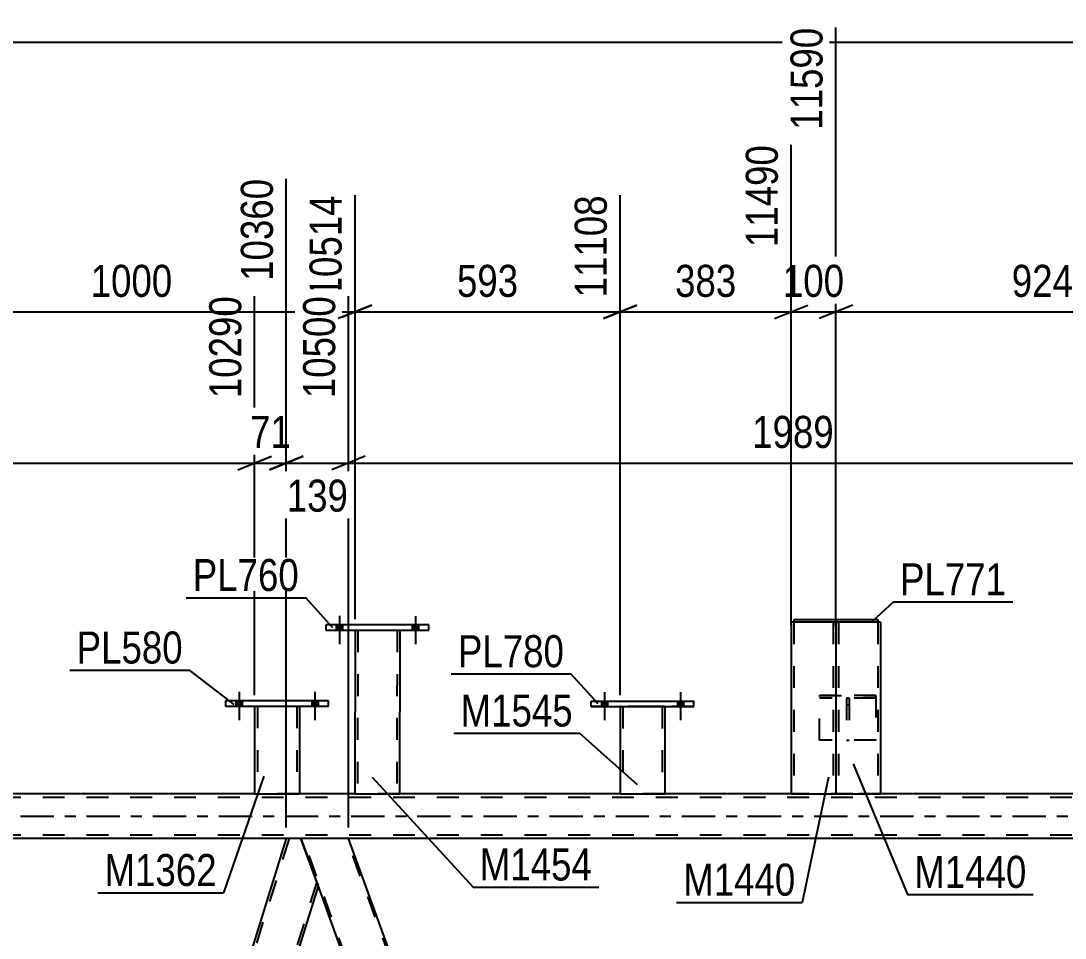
# Model space of a CAD drawing. Header units: millimetres. Extents: x -85 to 756, y -444 to 150.
# Drawn here: x 390.7 to 484.1, y -10.9 to 71.2 of the extents above; entities that cross this region are included whole.
import ezdxf

# ---------------------------------------------------------------- set-up
doc = ezdxf.new("R2010")
doc.units = ezdxf.units.MM
doc.linetypes.add('DXK_LINE_DOT2', pattern=[3.9198, 1.9599, -1.9599])
doc.linetypes.add('DXK_LINE_DOT3', pattern=[5.9187, 2.979, -0.9799, 0.9799, -0.9799])
doc.styles.add('Arial Narrow', font='ARIALN.TTF', dxfattribs={"height": 0.2})

# ---------------------------------------------------------------- blocks, each defined once
blk = doc.blocks.new('Bolt-814409655-3622 - 3620')
at = {"linetype": 'Continuous'}
for points in [[(442.622, 9.827), (443.182, 9.827), (443.182, 10.307), (442.622, 10.307)], [(442.622, 9.827), (443.182, 9.827), (443.182, 10.307), (442.622, 10.307)], [(449.422, 9.827), (449.982, 9.827), (449.982, 10.307), (449.422, 10.307)], [(449.422, 9.827), (449.982, 9.827), (449.982, 10.307), (449.422, 10.307)]]:
    blk.add_hatch(color=1, dxfattribs=at).paths.add_polyline_path(points)
at = {"color": 1, "linetype": 'Continuous'}
for p, q in [((442.622, 10.307), (442.622, 9.827)), ((442.622, 10.307), (442.622, 9.827)), ((442.902, 11.107), (442.902, 8.587)), ((442.902, 11.107), (442.902, 8.587)), ((443.182, 10.307), (443.182, 9.827)), ((443.182, 10.307), (443.182, 9.827)), ((449.422, 10.307), (449.422, 9.827)), ((449.422, 10.307), (449.422, 9.827)), ((449.702, 11.107), (449.702, 8.587)), ((449.702, 11.107), (449.702, 8.587)), ((449.982, 10.307), (449.982, 9.827)), ((449.982, 10.307), (449.982, 9.827))]:
    blk.add_line(p, q, dxfattribs=at)
blk = doc.blocks.new('Part-814409655-3628 - 3620')
at = {"color": 2, "linetype": 'Continuous'}
for p, q in [((441.702, 9.827), (441.702, 10.307)), ((441.702, 10.307), (450.902, 10.307)), ((450.902, 9.827), (450.902, 10.307)), ((441.702, 9.827), (441.702, 9.827)), ((441.702, 9.827), (450.902, 9.827)), ((450.902, 9.827), (450.902, 9.827))]:
    blk.add_line(p, q, dxfattribs=at)
at = {"color": 7, "linetype": 'DXK_LINE_DOT2'}
for p, q in [((441.702, 10.307), (441.702, 10.307)), ((441.702, 10.307), (450.902, 10.307)), ((450.902, 10.307), (450.902, 10.307)), ((450.902, 9.827), (441.702, 9.827))]:
    blk.add_line(p, q, dxfattribs=at)
blk = doc.blocks.new('Part-814409655-3643 - 3620')
at = {"color": 2, "linetype": 'Continuous'}
for p, q in [((444.302, 9.827), (444.302, 2)), ((448.302, 9.827), (448.302, 2)), ((444.302, 2), (448.302, 2))]:
    blk.add_line(p, q, dxfattribs=at)
at = {"color": 7, "linetype": 'DXK_LINE_DOT2'}
for p, q in [((448.302, 9.827), (444.302, 9.827)), ((444.302, 9.827), (444.302, 9.827)), ((444.302, 9.827), (448.302, 9.827)), ((444.302, 9.827), (444.302, 9.827)), ((444.542, 9.827), (444.542, 9.827)), ((444.542, 9.827), (444.542, 2)), ((448.062, 9.827), (448.062, 9.827)), ((448.062, 9.827), (448.062, 2)), ((448.302, 9.827), (448.302, 9.827)), ((448.302, 9.827), (448.302, 9.827)), ((448.302, 2), (444.302, 2)), ((448.044, 2), (448.006, 2))]:
    blk.add_line(p, q, dxfattribs=at)
blk = doc.blocks.new('Bolt-814409655-3681 - 3620')
at = {"linetype": 'Continuous'}
for points in [[(418.891, 16.64), (419.451, 16.639), (419.451, 17.119), (418.891, 17.12)], [(418.891, 16.64), (419.451, 16.639), (419.451, 17.119), (418.891, 17.12)], [(425.691, 16.637), (426.251, 16.637), (426.251, 17.117), (425.691, 17.117)], [(425.691, 16.637), (426.251, 16.637), (426.251, 17.117), (425.691, 17.117)]]:
    blk.add_hatch(color=1, dxfattribs=at).paths.add_polyline_path(points)
at = {"color": 1, "linetype": 'Continuous'}
for p, q in [((419.171, 17.919), (419.17, 15.399)), ((419.171, 17.919), (419.17, 15.399)), ((425.971, 17.917), (425.97, 15.397)), ((425.971, 17.917), (425.97, 15.397)), ((418.891, 17.12), (418.891, 16.64)), ((418.891, 17.12), (418.891, 16.64)), ((419.451, 17.119), (419.451, 16.639)), ((419.451, 17.119), (419.451, 16.639)), ((425.691, 17.117), (425.691, 16.637)), ((425.691, 17.117), (425.691, 16.637)), ((426.251, 17.117), (426.251, 16.637)), ((426.251, 17.117), (426.251, 16.637))]:
    blk.add_line(p, q, dxfattribs=at)
blk = doc.blocks.new('Bolt-814409655-3683 - 3620')
at = {"linetype": 'Continuous'}
for points in [[(409.91, 9.842), (410.47, 9.842), (410.47, 10.322), (409.91, 10.322)], [(409.91, 9.842), (410.47, 9.842), (410.47, 10.322), (409.91, 10.322)], [(416.71, 9.842), (417.27, 9.842), (417.27, 10.322), (416.71, 10.322)], [(416.71, 9.842), (417.27, 9.842), (417.27, 10.322), (416.71, 10.322)]]:
    blk.add_hatch(color=1, dxfattribs=at).paths.add_polyline_path(points)
at = {"color": 1, "linetype": 'Continuous'}
for p, q in [((409.91, 10.322), (409.91, 9.842)), ((409.91, 10.322), (409.91, 9.842)), ((410.19, 11.122), (410.19, 8.602)), ((410.19, 11.122), (410.19, 8.602)), ((410.47, 10.322), (410.47, 9.842)), ((410.47, 10.322), (410.47, 9.842)), ((416.71, 10.322), (416.71, 9.842)), ((416.71, 10.322), (416.71, 9.842)), ((416.99, 11.122), (416.99, 8.602)), ((416.99, 11.122), (416.99, 8.602)), ((417.27, 10.322), (417.27, 9.842)), ((417.27, 10.322), (417.27, 9.842))]:
    blk.add_line(p, q, dxfattribs=at)
blk = doc.blocks.new('Part-814409655-3786 - 3620')
at = {"color": 2, "linetype": 'Continuous'}
for p, q in [((459.851, 17.599), (459.851, 17.359)), ((459.851, 17.599), (467.372, 17.598)), ((463.685, 17.358), (463.536, 17.358)), ((467.372, 17.598), (467.372, 17.358))]:
    blk.add_line(p, q, dxfattribs=at)
at = {"color": 7, "linetype": 'DXK_LINE_DOT2'}
for p, q in [((463.536, 17.358), (459.851, 17.359)), ((467.372, 17.358), (463.685, 17.358))]:
    blk.add_line(p, q, dxfattribs=at)
blk = doc.blocks.new('Part-814409655-3791 - 3620')
at = {"color": 2, "linetype": 'Continuous'}
for p, q in [((459.611, 17.359), (459.606, 2.001)), ((463.536, 17.358), (459.611, 17.359)), ((463.611, 17.358), (463.606, 1.999)), ((459.606, 2.001), (463.606, 1.999))]:
    blk.add_line(p, q, dxfattribs=at)
at = {"color": 7, "linetype": 'DXK_LINE_DOT2'}
for p, q in [((459.851, 17.359), (459.846, 2)), ((463.352, 17.358), (463.371, 17.358)), ((463.371, 17.358), (463.366, 1.999)), ((463.574, 17.358), (463.536, 17.358)), ((463.574, 17.358), (463.536, 17.358)), ((463.611, 17.358), (463.574, 17.358)), ((463.574, 17.358), (463.611, 17.358)), ((463.347, 1.999), (463.309, 1.999)), ((463.347, 1.999), (463.309, 1.999)), ((463.366, 1.999), (463.347, 1.999)), ((463.347, 1.999), (463.366, 1.999))]:
    blk.add_line(p, q, dxfattribs=at)
blk = doc.blocks.new('Part-814409655-3796 - 3620')
at = {"color": 2, "linetype": 'Continuous'}
for p, q in [((408.99, 10.322), (408.99, 9.842)), ((418.19, 10.322), (408.99, 10.322)), ((418.19, 9.842), (418.19, 10.322)), ((408.99, 9.842), (418.19, 9.842))]:
    blk.add_line(p, q, dxfattribs=at)
blk = doc.blocks.new('Part-814409655-3801 - 3620')
at = {"color": 2, "linetype": 'Continuous'}
for p, q in [((411.59, 9.842), (411.59, 1.999)), ((415.59, 9.842), (415.59, 1.999)), ((411.59, 1.999), (415.59, 1.999))]:
    blk.add_line(p, q, dxfattribs=at)
at = {"color": 7, "linetype": 'DXK_LINE_DOT2'}
for p, q in [((411.59, 9.842), (415.59, 9.842)), ((411.83, 9.842), (411.83, 1.999)), ((415.35, 9.842), (415.35, 1.999)), ((415.293, 1.999), (415.332, 1.999)), ((415.293, 1.999), (415.332, 1.999)), ((415.332, 1.999), (415.35, 1.999)), ((415.332, 1.999), (415.35, 1.999))]:
    blk.add_line(p, q, dxfattribs=at)
blk = doc.blocks.new('Part-814409655-3909 - 3620')
at = {"color": 2, "linetype": 'Continuous'}
for p, q in [((499.552, -2), (462.85, -119.75)), ((500.87, -2), (499.552, -2)), ((502.399, -6.201), (500.87, -2)), ((502.417, -6.25), (465.958, -123.22)), ((464.113, -123.22), (462.868, -119.799))]:
    blk.add_line(p, q, dxfattribs=at)
at = {"color": 7, "linetype": 'DXK_LINE_DOT2'}
for p, q in [((499.804, -2), (462.985, -120.122)), ((502.282, -5.878), (465.707, -123.22)), ((502.417, -6.25), (502.399, -6.201)), ((502.417, -6.25), (502.399, -6.201)), ((462.85, -119.75), (462.868, -119.799)), ((465.958, -123.22), (464.113, -123.22))]:
    blk.add_line(p, q, dxfattribs=at)
blk = doc.blocks.new('Part-814409655-3963 - 3620')
at = {"color": 2, "linetype": 'Continuous'}
for p, q in [((411.59, 2), (384.566, 2)), ((420.566, 2), (415.59, 2)), ((444.302, 2), (424.566, 2)), ((459.642, 2), (448.302, 2)), ((463.608, 2), (463.606, 2)), ((500.568, 2), (467.608, 2)), ((414.418, -2), (334.858, -2)), ((499.552, -2), (419.993, -2))]:
    blk.add_line(p, q, dxfattribs=at)
at = {"color": 7, "linetype": 'DXK_LINE_DOT2'}
for p, q in [((415.59, 2), (411.59, 2)), ((424.566, 2), (420.566, 2)), ((448.302, 2), (444.302, 2)), ((645.447, 2), (459.642, 2)), ((467.608, 2), (463.608, 2)), ((645.447, 1.68), (0, 1.68)), ((645.447, -1.68), (0, -1.68)), ((419.993, -2), (414.418, -2))]:
    blk.add_line(p, q, dxfattribs=at)
at = {"color": 7, "linetype": 'DXK_LINE_DOT3'}
blk.add_line((0, 0), (645.447, 0), dxfattribs=at)
blk = doc.blocks.new('Part-814409655-3969 - 3620')
at = {"color": 7, "linetype": 'DXK_LINE_DOT2'}
for p, q in [((414.669, -2), (377.851, -120.122)), ((417.147, -5.878), (380.572, -123.22)), ((417.283, -6.25), (417.265, -6.201)), ((417.283, -6.25), (417.265, -6.201)), ((378.135, -118.404), (377.716, -119.75)), ((382.325, -118.404), (380.824, -123.22)), ((378.979, -123.22), (377.716, -119.75)), ((380.824, -123.22), (378.979, -123.22))]:
    blk.add_line(p, q, dxfattribs=at)
at = {"color": 2, "linetype": 'Continuous'}
for p, q in [((414.418, -2), (378.135, -118.404)), ((415.736, -2), (414.418, -2)), ((417.265, -6.201), (415.736, -2)), ((417.283, -6.25), (382.325, -118.404))]:
    blk.add_line(p, q, dxfattribs=at)
blk = doc.blocks.new('Part-814409655-3974 - 3620')
at = {"color": 2, "linetype": 'Continuous'}
for p, q in [((419.993, -2), (415.736, -2)), ((462.868, -119.799), (419.993, -2)), ((459.856, -123.22), (417.265, -6.201))]:
    blk.add_line(p, q, dxfattribs=at)
at = {"color": 7, "linetype": 'DXK_LINE_DOT2'}
for p, q in [((415.736, -2), (417.265, -6.201)), ((460.027, -123.22), (415.906, -2)), ((463.943, -123.22), (419.822, -2)), ((464.113, -123.22), (462.868, -119.799)), ((459.856, -123.22), (464.113, -123.22))]:
    blk.add_line(p, q, dxfattribs=at)
blk = doc.blocks.new('Part-814409655-4142 - 3620')
at = {"color": 2, "linetype": 'Continuous'}
for p, q in [((463.611, 17.358), (463.608, 1.999)), ((467.536, 17.358), (463.685, 17.358)), ((467.611, 17.358), (467.608, 1.998)), ((463.608, 1.999), (467.608, 1.998))]:
    blk.add_line(p, q, dxfattribs=at)
at = {"color": 7, "linetype": 'DXK_LINE_DOT2'}
for p, q in [((463.647, 17.358), (463.611, 17.358)), ((463.611, 17.358), (463.647, 17.358)), ((463.685, 17.358), (463.647, 17.358)), ((463.647, 17.358), (463.685, 17.358)), ((463.851, 17.358), (463.848, 1.999)), ((467.352, 17.358), (467.371, 17.358)), ((467.371, 17.358), (467.368, 1.998)), ((467.574, 17.358), (467.536, 17.358)), ((467.574, 17.358), (467.536, 17.358)), ((467.611, 17.358), (467.574, 17.358)), ((467.574, 17.358), (467.611, 17.358)), ((467.35, 1.998), (467.312, 1.998)), ((467.35, 1.998), (467.312, 1.998)), ((467.368, 1.998), (467.35, 1.998)), ((467.35, 1.998), (467.368, 1.998))]:
    blk.add_line(p, q, dxfattribs=at)
blk = doc.blocks.new('Part-814409655-4217 - 3620')
at = {"color": 2, "linetype": 'Continuous'}
for p, q in [((420.571, 16.639), (420.566, 2)), ((424.571, 16.638), (424.566, 1.999)), ((420.566, 2), (424.566, 1.999))]:
    blk.add_line(p, q, dxfattribs=at)
at = {"color": 7, "linetype": 'DXK_LINE_DOT2'}
for p, q in [((420.571, 16.639), (424.571, 16.638)), ((420.811, 16.639), (420.806, 2)), ((424.331, 16.638), (424.326, 1.999)), ((424.27, 1.999), (424.308, 1.999)), ((424.27, 1.999), (424.308, 1.999)), ((424.308, 1.999), (424.326, 1.999)), ((424.308, 1.999), (424.326, 1.999))]:
    blk.add_line(p, q, dxfattribs=at)
blk = doc.blocks.new('Part-814409655-4222 - 3620')
at = {"color": 2, "linetype": 'Continuous'}
for p, q in [((417.971, 17.12), (417.971, 16.64)), ((427.171, 17.117), (417.971, 17.12)), ((427.171, 16.637), (427.171, 17.117)), ((417.971, 16.64), (427.171, 16.637))]:
    blk.add_line(p, q, dxfattribs=at)
blk = doc.blocks.new('Part-814409655-4253 - 3620')
at = {"color": 7, "linetype": 'DXK_LINE_DOT2'}
for p, q in [((463.609, 10.799), (462.15, 10.799)), ((462.15, 6.799), (462.15, 10.799)), ((462.15, 10.799), (467.19, 10.799)), ((467.19, 10.559), (462.15, 10.559)), ((467.19, 10.559), (462.15, 10.559)), ((467.19, 10.799), (463.609, 10.799)), ((467.19, 10.799), (467.19, 6.799)), ((467.19, 6.799), (462.15, 6.799))]:
    blk.add_line(p, q, dxfattribs=at)
at = {"color": 2, "linetype": 'Continuous'}
for p, q in [((463.609, 10.799), (463.609, 10.799)), ((463.609, 6.799), (463.607, 6.799))]:
    blk.add_line(p, q, dxfattribs=at)
blk = doc.blocks.new('Part-814409655-4256 - 3620')
at = {"color": 7, "linetype": 'DXK_LINE_DOT2'}
for p, q in [((464.549, 10.559), (464.789, 10.559)), ((464.549, 10.559), (464.549, 6.799)), ((464.789, 10.559), (464.549, 10.559)), ((464.789, 10.559), (464.789, 6.799)), ((464.549, 9.959), (464.789, 9.959)), ((464.549, 6.799), (464.789, 6.799))]:
    blk.add_line(p, q, dxfattribs=at)
blk = doc.blocks.new('StraightDimension-814409655-3033 - 2513')
at = {"color": 7, "linetype": 'Continuous'}
blk.add_line((7.554, 69.265), (645.447, 69.265), dxfattribs=at)
blk = doc.blocks.new('StraightDimension-814409655-32912 - 3620')
at = {"color": 7, "linetype": 'Continuous'}
for p, q in [((419.993, -1), (419.993, 46.549)), ((499.552, -1), (499.552, 42.049)), ((421.493, 32.208), (418.493, 31.008)), ((498.052, 31.008), (501.052, 32.208)), ((419.993, 31.608), (499.552, 31.608))]:
    blk.add_line(p, q, dxfattribs=at)
at = {"color": 0}
blk.add_wipeout([(464.029, 32.358), (464.029, 36.558), (455.516, 36.558), (455.516, 32.358)], dxfattribs=at)
at = {"color": 3, "style": 'Arial Narrow'}
blk.add_text('1989', height=2.8633, dxfattribs=at).set_placement((456.116, 32.958))
at = {"color": 0, "linetype": 'Continuous'}
blk.add_wipeout([(498.952, 42.649), (494.752, 42.649), (494.752, 32.308), (498.952, 32.308)], dxfattribs=at)
at = {"color": 3, "linetype": 'Continuous', "style": 'Arial Narrow'}
blk.add_text('12489', height=2.8633, rotation=90.00021, dxfattribs=at).set_placement((498.352, 32.908))
blk = doc.blocks.new('StraightDimension-814409655-32915 - 3620')
at = {"color": 7, "linetype": 'Continuous'}
for p, q in [((411.59, 10.842), (411.59, 46.549)), ((360.509, 10.842), (360.509, 40.221)), ((362.009, 32.208), (359.009, 31.008)), ((410.09, 31.008), (413.09, 32.208)), ((360.509, 31.608), (411.59, 31.608))]:
    blk.add_line(p, q, dxfattribs=at)
at = {"color": 0, "linetype": 'Continuous'}
blk.add_wipeout([(410.99, 47.149), (406.79, 47.149), (406.79, 36.808), (410.99, 36.808)], dxfattribs=at)
at = {"color": 0}
blk.add_wipeout([(390.306, 32.358), (390.306, 36.558), (381.793, 36.558), (381.793, 32.358)], dxfattribs=at)
at = {"color": 3, "linetype": 'Continuous', "style": 'Arial Narrow'}
blk.add_text('10290', height=2.8633, rotation=90.00021, dxfattribs=at).set_placement((410.39, 37.408))
at = {"color": 3, "style": 'Arial Narrow'}
blk.add_text('1277', height=2.8633, dxfattribs=at).set_placement((382.393, 32.958))
blk = doc.blocks.new('StraightDimension-814409655-31815 - 3620')
at = {"color": 7, "linetype": 'Continuous'}
for p, q in [((463.61, 17.026), (463.61, 70.566)), ((500.573, 17.639), (500.573, 55.566)), ((465.11, 45.726), (462.11, 44.526)), ((463.61, 45.126), (500.573, 45.126)), ((499.073, 44.526), (502.073, 45.726))]:
    blk.add_line(p, q, dxfattribs=at)
at = {"color": 0}
blk.add_wipeout([(485.434, 45.876), (485.434, 50.076), (478.75, 50.076), (478.75, 45.876)], dxfattribs=at)
at = {"color": 3, "style": 'Arial Narrow'}
blk.add_text('924', height=2.8633, dxfattribs=at).set_placement((479.35, 46.476))
at = {"color": 0, "linetype": 'Continuous'}
blk.add_wipeout([(499.973, 56.166), (495.773, 56.166), (495.773, 45.826), (499.973, 45.826)], dxfattribs=at)
at = {"color": 3, "linetype": 'Continuous', "style": 'Arial Narrow'}
blk.add_text('12514', height=2.8633, rotation=90.00021, dxfattribs=at).set_placement((499.373, 46.426))
blk = doc.blocks.new('StraightDimension-814409655-32914 - 3620')
at = {"color": 7, "linetype": 'Continuous'}
for p, q in [((414.418, -1), (414.418, 57.049)), ((411.59, 10.842), (411.59, 46.549)), ((410.09, 31.008), (413.09, 32.208)), ((415.918, 32.208), (412.918, 31.008)), ((411.59, 31.608), (414.418, 31.608))]:
    blk.add_line(p, q, dxfattribs=at)
at = {"color": 0, "linetype": 'Continuous'}
blk.add_wipeout([(413.818, 57.649), (409.618, 57.649), (409.618, 47.308), (413.818, 47.308)], dxfattribs=at)
at = {"color": 3, "linetype": 'Continuous', "style": 'Arial Narrow'}
blk.add_text('10360', height=2.8633, rotation=90.00021, dxfattribs=at).set_placement((413.218, 47.908))
at = {"color": 0}
blk.add_wipeout([(415.432, 32.358), (415.432, 36.558), (410.576, 36.558), (410.576, 32.358)], dxfattribs=at)
at = {"color": 3, "style": 'Arial Narrow'}
blk.add_text('71', height=2.8633, dxfattribs=at).set_placement((411.176, 32.958))
blk = doc.blocks.new('StraightDimension-814409655-31819 - 3620')
at = {"color": 7, "linetype": 'Continuous'}
for p, q in [((420.571, 17.639), (420.571, 55.566)), ((380.571, 17.639), (380.571, 53.738)), ((382.071, 45.726), (379.071, 44.526)), ((380.571, 45.126), (420.571, 45.126)), ((419.071, 44.526), (422.071, 45.726))]:
    blk.add_line(p, q, dxfattribs=at)
at = {"color": 0}
blk.add_wipeout([(404.827, 45.876), (404.827, 50.076), (396.314, 50.076), (396.314, 45.876)], dxfattribs=at)
at = {"color": 3, "style": 'Arial Narrow'}
blk.add_text('1000', height=2.8633, dxfattribs=at).set_placement((396.914, 46.476))
at = {"color": 0, "linetype": 'Continuous'}
blk.add_wipeout([(419.97, 56.166), (415.77, 56.166), (415.771, 45.826), (419.971, 45.826)], dxfattribs=at)
at = {"color": 3, "linetype": 'Continuous', "style": 'Arial Narrow'}
blk.add_text('10514', height=2.8633, rotation=90.00021, dxfattribs=at).set_placement((419.371, 46.426))
blk = doc.blocks.new('StraightDimension-814409655-32913 - 3620')
at = {"color": 7, "linetype": 'Continuous'}
for p, q in [((414.418, -1), (414.418, 57.049)), ((419.993, -1), (419.993, 46.549)), ((412.918, 31.008), (415.918, 32.208)), ((421.493, 32.208), (418.493, 31.008)), ((414.418, 31.608), (419.993, 31.608))]:
    blk.add_line(p, q, dxfattribs=at)
at = {"color": 0, "linetype": 'Continuous'}
blk.add_wipeout([(419.392, 47.149), (415.192, 47.149), (415.193, 36.808), (419.393, 36.808)], dxfattribs=at)
at = {"color": 3, "linetype": 'Continuous', "style": 'Arial Narrow'}
blk.add_text('10500', height=2.8633, rotation=90.00021, dxfattribs=at).set_placement((418.793, 37.408))
at = {"color": 0}
blk.add_wipeout([(420.547, 26.658), (420.547, 30.858), (413.863, 30.858), (413.863, 26.658)], dxfattribs=at)
at = {"color": 3, "style": 'Arial Narrow'}
blk.add_text('139', height=2.8633, dxfattribs=at).set_placement((414.463, 27.258))
blk = doc.blocks.new('StraightDimension-814409655-31816 - 3620')
at = {"color": 7, "linetype": 'Continuous'}
for p, q in [((463.61, 17.026), (463.61, 70.566)), ((459.61, 17.026), (459.61, 60.066)), ((458.11, 44.526), (461.11, 45.726)), ((459.61, 45.126), (463.61, 45.126)), ((465.11, 45.726), (462.11, 44.526))]:
    blk.add_line(p, q, dxfattribs=at)
at = {"color": 0, "linetype": 'Continuous'}
blk.add_wipeout([(463.01, 71.166), (458.81, 71.166), (458.81, 60.826), (463.01, 60.826)], dxfattribs=at)
at = {"color": 3, "linetype": 'Continuous', "style": 'Arial Narrow'}
blk.add_text('11590', height=2.8633, rotation=90.00021, dxfattribs=at).set_placement((462.41, 61.426))
at = {"color": 0}
blk.add_wipeout([(464.952, 45.876), (464.952, 50.076), (458.268, 50.076), (458.268, 45.876)], dxfattribs=at)
at = {"color": 3, "style": 'Arial Narrow'}
blk.add_text('100', height=2.8633, dxfattribs=at).set_placement((458.868, 46.476))
blk = doc.blocks.new('StraightDimension-814409655-31817 - 3620')
at = {"color": 7, "linetype": 'Continuous'}
for p, q in [((459.61, 17.026), (459.61, 60.066)), ((444.302, 10.827), (444.302, 55.566)), ((445.802, 45.726), (442.802, 44.526)), ((444.302, 45.126), (459.61, 45.126)), ((458.11, 44.526), (461.11, 45.726))]:
    blk.add_line(p, q, dxfattribs=at)
at = {"color": 0}
blk.add_wipeout([(455.298, 45.876), (455.298, 50.076), (448.614, 50.076), (448.614, 45.876)], dxfattribs=at)
at = {"color": 3, "style": 'Arial Narrow'}
blk.add_text('383', height=2.8633, dxfattribs=at).set_placement((449.214, 46.476))
at = {"color": 0, "linetype": 'Continuous'}
blk.add_wipeout([(459.01, 60.666), (454.81, 60.666), (454.81, 50.326), (459.01, 50.326)], dxfattribs=at)
at = {"color": 3, "linetype": 'Continuous', "style": 'Arial Narrow'}
blk.add_text('11490', height=2.8633, rotation=90.00021, dxfattribs=at).set_placement((458.41, 50.926))
blk = doc.blocks.new('StraightDimension-814409655-31818 - 3620')
at = {"color": 7, "linetype": 'Continuous'}
for p, q in [((420.571, 17.639), (420.571, 55.566)), ((444.302, 10.827), (444.302, 55.566)), ((422.071, 45.726), (419.071, 44.526)), ((420.571, 45.126), (444.302, 45.126)), ((442.802, 44.526), (445.802, 45.726))]:
    blk.add_line(p, q, dxfattribs=at)
at = {"color": 0}
blk.add_wipeout([(435.779, 45.876), (435.779, 50.076), (429.094, 50.076), (429.094, 45.876)], dxfattribs=at)
at = {"color": 3, "style": 'Arial Narrow'}
blk.add_text('593', height=2.8633, dxfattribs=at).set_placement((429.694, 46.476))
at = {"color": 0, "linetype": 'Continuous'}
blk.add_wipeout([(443.702, 56.166), (439.502, 56.166), (439.502, 45.826), (443.702, 45.826)], dxfattribs=at)
at = {"color": 3, "linetype": 'Continuous', "style": 'Arial Narrow'}
blk.add_text('11108', height=2.8633, rotation=90.00021, dxfattribs=at).set_placement((443.102, 46.426))
blk = doc.blocks.new('Mark-814409655-3639 - 3620')
at = {"color": 30, "linetype": 'Continuous'}
for p in [(429.421, 7.43), (445.841, 2.801)]:
    blk.add_line(p, (440.673, 7.43), dxfattribs=at)
at = {"color": 0}
blk.add_wipeout([(440.073, 8.03), (440.073, 11.03), (430.021, 11.03), (430.021, 8.03)], dxfattribs=at)
blk.add_wipeout([(440.073, 8.03), (440.073, 11.03), (430.021, 11.03), (430.021, 8.03)], dxfattribs=at)
at = {"color": 3, "style": 'Arial Narrow'}
blk.add_text('M1545', height=2.8633, dxfattribs=at).set_placement((430.021, 8.03))
blk = doc.blocks.new('Mark-814409655-3624 - 3620')
at = {"color": 30, "linetype": 'Continuous'}
for p in [(429.183, 12.739), (442.326, 10.049)]:
    blk.add_line(p, (439.887, 12.739), dxfattribs=at)
at = {"color": 0}
blk.add_wipeout([(439.287, 13.339), (439.287, 16.339), (429.783, 16.339), (429.783, 13.339)], dxfattribs=at)
blk.add_wipeout([(439.287, 13.339), (439.287, 16.339), (429.783, 16.339), (429.783, 13.339)], dxfattribs=at)
at = {"color": 3, "style": 'Arial Narrow'}
blk.add_text('PL780', height=2.8633, dxfattribs=at).set_placement((429.783, 13.339))
blk = doc.blocks.new('Mark-814409655-3782 - 3620')
at = {"color": 30, "linetype": 'Continuous'}
for p, q in [((466.892, 17.457), (468.75, 19.172)), ((468.75, 19.172), (479.454, 19.172))]:
    blk.add_line(p, q, dxfattribs=at)
at = {"color": 0}
blk.add_wipeout([(478.854, 19.772), (478.854, 22.772), (469.35, 22.772), (469.35, 19.772)], dxfattribs=at)
blk.add_wipeout([(478.854, 19.772), (478.854, 22.772), (469.35, 22.772), (469.35, 19.772)], dxfattribs=at)
at = {"color": 3, "style": 'Arial Narrow'}
blk.add_text('PL771', height=2.8633, dxfattribs=at).set_placement((469.35, 19.772))
blk = doc.blocks.new('Mark-814409655-3787 - 3620')
at = {"color": 30, "linetype": 'Continuous'}
for p in [(462.933, 3.484), (449.344, -7.704)]:
    blk.add_line(p, (460.596, -7.704), dxfattribs=at)
at = {"color": 0}
blk.add_wipeout([(459.996, -7.104), (459.996, -4.104), (449.944, -4.104), (449.944, -7.104)], dxfattribs=at)
blk.add_wipeout([(459.996, -7.104), (459.996, -4.104), (449.944, -4.104), (449.944, -7.104)], dxfattribs=at)
at = {"color": 3, "style": 'Arial Narrow'}
blk.add_text('M1440', height=2.8633, dxfattribs=at).set_placement((449.944, -7.104))
blk = doc.blocks.new('Mark-814409655-3792 - 3620')
at = {"color": 30, "linetype": 'Continuous'}
for p in [(395.059, 13.065), (409.765, 9.995)]:
    blk.add_line(p, (405.763, 13.065), dxfattribs=at)
at = {"color": 0}
blk.add_wipeout([(405.163, 13.665), (405.163, 16.665), (395.659, 16.665), (395.659, 13.665)], dxfattribs=at)
blk.add_wipeout([(405.163, 13.665), (405.163, 16.665), (395.659, 16.665), (395.659, 13.665)], dxfattribs=at)
at = {"color": 3, "style": 'Arial Narrow'}
blk.add_text('PL580', height=2.8633, dxfattribs=at).set_placement((395.659, 13.665))
blk = doc.blocks.new('Mark-814409655-3797 - 3620')
at = {"color": 30, "linetype": 'Continuous'}
for p in [(412.402, 3.579), (397.552, -6.842)]:
    blk.add_line(p, (408.804, -6.842), dxfattribs=at)
at = {"color": 0}
blk.add_wipeout([(408.204, -6.242), (408.204, -3.242), (398.152, -3.242), (398.152, -6.242)], dxfattribs=at)
blk.add_wipeout([(408.204, -6.242), (408.204, -3.242), (398.152, -3.242), (398.152, -6.242)], dxfattribs=at)
at = {"color": 3, "style": 'Arial Narrow'}
blk.add_text('M1362', height=2.8633, dxfattribs=at).set_placement((398.152, -6.242))
blk = doc.blocks.new('Mark-814409655-4138 - 3620')
at = {"color": 30, "linetype": 'Continuous'}
for p, q in [((465.16, 4.696), (470.024, -7.006)), ((470.024, -7.006), (481.276, -7.006))]:
    blk.add_line(p, q, dxfattribs=at)
at = {"color": 0}
blk.add_wipeout([(480.676, -6.406), (480.676, -3.406), (470.624, -3.406), (470.624, -6.406)], dxfattribs=at)
blk.add_wipeout([(480.676, -6.406), (480.676, -3.406), (470.624, -3.406), (470.624, -6.406)], dxfattribs=at)
at = {"color": 3, "style": 'Arial Narrow'}
blk.add_text('M1440', height=2.8633, dxfattribs=at).set_placement((470.624, -6.406))
blk = doc.blocks.new('Mark-814409655-4213 - 3620')
at = {"color": 30, "linetype": 'Continuous'}
for p, q in [((422.105, 3.499), (431.135, -6.346)), ((431.135, -6.346), (442.387, -6.346))]:
    blk.add_line(p, q, dxfattribs=at)
at = {"color": 0}
blk.add_wipeout([(441.787, -5.746), (441.787, -2.746), (431.735, -2.746), (431.735, -5.746)], dxfattribs=at)
blk.add_wipeout([(441.787, -5.746), (441.787, -2.746), (431.735, -2.746), (431.735, -5.746)], dxfattribs=at)
at = {"color": 3, "style": 'Arial Narrow'}
blk.add_text('M1454', height=2.8633, dxfattribs=at).set_placement((431.735, -5.746))
blk = doc.blocks.new('Mark-814409655-4218 - 3620')
at = {"color": 30, "linetype": 'Continuous'}
for p in [(405.451, 19.552), (418.594, 16.862)]:
    blk.add_line(p, (416.155, 19.552), dxfattribs=at)
at = {"color": 0}
blk.add_wipeout([(415.555, 20.152), (415.555, 23.152), (406.051, 23.152), (406.051, 20.152)], dxfattribs=at)
blk.add_wipeout([(415.555, 20.152), (415.555, 23.152), (406.051, 23.152), (406.051, 20.152)], dxfattribs=at)
at = {"color": 3, "style": 'Arial Narrow'}
blk.add_text('PL760', height=2.8633, dxfattribs=at).set_placement((406.051, 20.152))

msp = doc.modelspace()

# ---------------------------------------------------------------- block references
for name in ['StraightDimension-814409655-3033 - 2513', 'Bolt-814409655-3681 - 3620', 'Part-814409655-4222 - 3620', 'Part-814409655-3791 - 3620', 'Part-814409655-3786 - 3620', 'Part-814409655-4142 - 3620', 'Part-814409655-4217 - 3620', 'Part-814409655-3796 - 3620', 'Bolt-814409655-3683 - 3620', 'Part-814409655-3628 - 3620', 'Bolt-814409655-3622 - 3620', 'Part-814409655-4253 - 3620', 'Part-814409655-4256 - 3620', 'Part-814409655-3801 - 3620', 'Part-814409655-3643 - 3620', 'Part-814409655-3963 - 3620', 'Part-814409655-3969 - 3620', 'Part-814409655-3974 - 3620', 'Part-814409655-3909 - 3620']:
    msp.add_blockref(name, (0, 0))

# ---------------------------------------------------------------- next in the draw order: block references
for name in ['StraightDimension-814409655-32915 - 3620', 'StraightDimension-814409655-32912 - 3620']:
    msp.add_blockref(name, (0, 0))

# ---------------------------------------------------------------- next in the draw order: block references
for name in ['StraightDimension-814409655-31815 - 3620', 'StraightDimension-814409655-32914 - 3620', 'Mark-814409655-4138 - 3620', 'Mark-814409655-3787 - 3620']:
    msp.add_blockref(name, (0, 0))

# ---------------------------------------------------------------- next in the draw order: block references
for name in ['StraightDimension-814409655-31816 - 3620', 'StraightDimension-814409655-31819 - 3620', 'Mark-814409655-3782 - 3620', 'Mark-814409655-3792 - 3620', 'Mark-814409655-3797 - 3620']:
    msp.add_blockref(name, (0, 0))

# ---------------------------------------------------------------- next in the draw order: block references
for name in ['StraightDimension-814409655-31817 - 3620', 'StraightDimension-814409655-32913 - 3620']:
    msp.add_blockref(name, (0, 0))

# ---------------------------------------------------------------- next in the draw order: block references
for name in ['StraightDimension-814409655-31818 - 3620', 'Mark-814409655-4218 - 3620']:
    msp.add_blockref(name, (0, 0))

# ---------------------------------------------------------------- next in the draw order: block references
msp.add_blockref('Mark-814409655-3639 - 3620', (0, 0))

# ---------------------------------------------------------------- next in the draw order: block references
for name in ['Mark-814409655-3624 - 3620', 'Mark-814409655-4213 - 3620']:
    msp.add_blockref(name, (0, 0))

doc.saveas('drawing.dxf')
